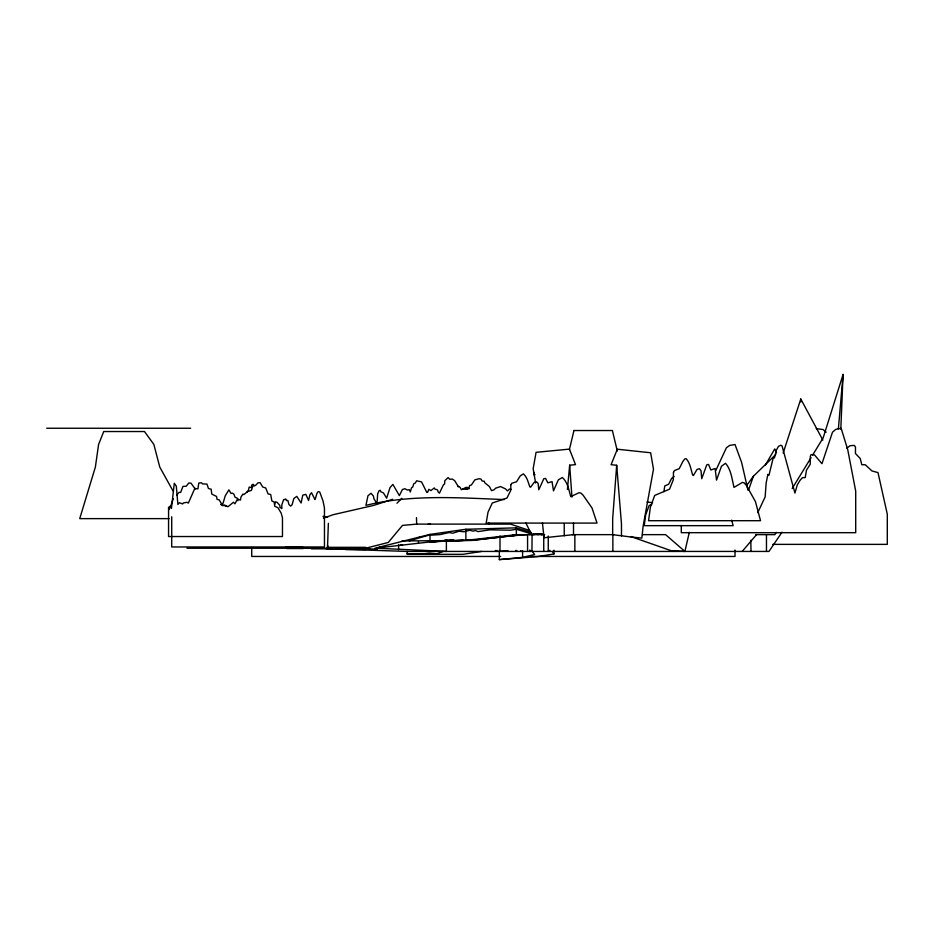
<?xml version="1.0" encoding="UTF-8"?>
<svg xmlns="http://www.w3.org/2000/svg" width="934" height="934" viewBox="0 0 934 934"><rect width="100%" height="100%" fill="white"/><g stroke="black" fill="none" stroke-linecap="round" stroke-linejoin="round"><path stroke-width="1.4" d="M663.934 491.646L664.786 485.855L668.592 484.337L671.628 478.383L674.091 476.457M840.81 429.103L843.087 374.394L823.181 437.824L812.603 455.138M616.685 465.284L612.669 518.744L612.669 534.657L629.283 536.793L641.845 538.112L643.129 526.169L653.485 469.195L650.648 452.768L617.327 449.219L611.093 464.677L616.685 465.284L621.472 523.881L621.472 535.953M838.393 428.799L843.087 374.394M567.417 489.451L569.67 465.179L575.507 464.63L569.436 449.114L536.069 452.325L533.162 468.716L535.591 482.983M274.666 504.477L275.483 501.768L277.176 502.41L279.838 505.411L280.002 507.547L281.636 507.956L281.601 508.691L281.951 504.407L283.679 499.538C285.22 500.029 285.874 497.46 286.353 500.542L287.847 500.449L288.921 504.465L290.637 506.123L292.085 504.757L293.848 498.534L296.79 496.374L301.122 502.982L302.779 495.148L305.815 494.355L308.594 500.496L309.901 494.716L311.524 492.732L314.956 499.515C316.357 497.227 316.754 489.498 319.732 492.02L323.047 501.056L324.46 508.038L324.46 546.962L171.716 546.962L171.716 516.771M630.835 536.56L673.274 551.434L672.83 550.733L684.891 551.434L689.327 532.322M569.378 449.628L573.955 430.527M783.147 453.06L800.788 399.028L822.842 440.077M748.811 489.288L753.434 476.2L775.734 454.554M246.845 492.37L248.467 490.163L249.144 487.139L251.316 487.606L251.655 485.213L253.009 484.256L254.363 485.657L255.531 485.435L257.936 482.866L260.049 482.609L262.688 486.976L265.735 488.003L268.105 493.946L270.697 494.46L271.876 500.963L274.187 502.013L274.713 506.205L277.97 507.769L281.146 513.046L282.465 517.821L282.465 536.536L168.564 536.536L168.564 507.407L170.222 507.699L173.304 498.628M715.841 470.421L726.407 447.771L729.699 445.401L735.046 444.537L741.619 462.435L748.006 490.233M757.754 512.626L765.144 496.911L766.149 483.065L767.853 474.414L768.67 475.394L769.056 474.892L773.083 458.396L774.484 457.788L776.446 450.001L778.489 446.347L780.929 445.203L782.062 445.938L794.927 493.082L797.239 485.026L799.971 480.415L802.469 477.659L805.248 477.578L806.462 470.187L810.245 464.256L810.315 456.317L811.121 454.554L814.495 454.905L821.955 463.708L832.509 432.173L835.813 429.348L841.149 428.309L847.733 449.674L855.707 491.156L855.707 532.684L681.295 532.684L681.295 525.515M765.39 465.062L774.741 448.915L776.528 452.85M776.224 532.38L774.916 534.645L755.676 534.645M792.184 488.517L811.086 457.613M782.05 532.158L768.962 551.434L406.967 551.434M746.815 485.306L753.434 476.2M176.748 495.067L179.024 492.393L180.647 492.393L182.982 486.381L186.24 486.229L188.785 482.971L190.968 483.147L195.264 489.066M742.18 551.434L756.517 534.645M220.879 504.523L223.051 503.263L225.269 495.756L228.877 489.883L231.06 493.456L232.391 493.117L233.944 494.226L235.053 497.25L237.516 498.289L237.878 500.729M396.962 503.239L401.807 498.312M409.22 540.833L427.97 535.404L440.124 534.575L449.172 532.532L452.698 533.209L459.003 531.259L463.929 531.773L469.814 530.255L473.059 531.142L475.359 530.489L478.045 531.586L489.883 529.823L510.583 530.208L516.339 529.286L534.271 534.645M846.904 448.168L850.057 445.705L854.33 445.413L855.486 447.071L855.451 453.539L860.249 458.512L861.778 464.7L865.304 464.77L871.936 470.934L877.995 472.592L887.3 514.237L887.3 544.37L772.768 544.37M462.645 489.346L466.043 487.326L468.284 488.716M464.805 488.669L467.07 487.326L469.312 488.716M651.745 504.477L649.13 505.586L645.709 514.809L644.238 525.667L733.143 525.655L731.672 520.145M435.478 554.329L443.171 551.434M407.142 553.78L423.721 553.885L429.208 553.08L436.937 553.78M323.514 518.16L333.123 514.704L373.787 505.376L392.619 499.281M254.317 485.692L252.799 486.205L251.456 490.338L247.463 491.669L243.809 494.623L242.98 494.028L241.077 496.783L240.388 500.11L237.481 499.083L234.948 503.811L233.43 502.223L228.048 506.718L222.327 504.99L219.093 499.842L217.073 499.375L216.548 496.444L211.749 494.063L211.189 489.253L208.434 488.447L206.963 484.104L202.316 483.835L201.592 482.773L198.779 483.065L197.915 488.879L194.786 488.459L188.341 503.099L186.963 502.305L183.554 502.901L182.539 503.963L179.468 502.714L177.892 504.43L176.304 486.159L174.296 483.298L171.436 508.423C170.992 504.197 169.381 505.948 169.054 509.555L168.564 507.407M380.827 547.009L376.717 548.235L446.382 551.434L446.382 539.945M378.317 548.001L382.368 546.787M186.975 548.235L365.614 548.235L388.264 542.467L402.461 525.41L416.681 524.114L510.513 524.114L529.718 530.524M435.454 541.3L374.884 548.235L430.014 534.388L465.868 529.274L516.339 527.85L531.411 532.52M499.328 550.395L499.328 559.606L522.596 557.376L534.622 554.504L532.287 551.434M553.92 550.196L553.92 553.99L537.4 556.617L499.328 559.606M481.582 551.434L462.879 554.329L407.142 554.329L407.142 551.434L325.989 548.725M430.422 524.114L428.251 524.114M507.909 550.616L499.328 551.305M542.421 522.935L544.055 537.75L573.511 534.657L573.511 523.087M471.331 540.389L514.447 535.439M472.242 540.389L522.304 534.645M544.662 534.645L516.339 534.645L465.868 540.389L465.868 529.274M519.094 534.89L521.417 534.645M512.824 534.948L515.685 534.738M496.76 536.84L501.021 536.536M505.282 536.233L527.57 534.645L527.57 551.434M439.727 541.206L429.768 541.86L463.089 540.389M444 540.926L453.971 540.272L444.175 540.914M431.485 541.697L438.536 541.265M431.777 541.662L464.291 540.389M444.374 540.517L451.309 540.307M444.724 540.389L447.619 540.319M402.694 540.961L472.394 540.389M311.816 548.258L286.96 548.235M444.129 540.576L471.191 540.389M46.7 428.251L190.641 428.251M573.873 430.527L612.389 430.527L617.304 450.994M535.054 474.741L533.921 474.741L533.921 472.382M457.648 486.497L458.757 486.497M169.101 518.627L79.729 518.627L95.373 467.07L98.595 444.432L103.732 431.531L144.478 431.531L153.865 444.432L159.772 467.07L173.023 490.957M572.367 534.645L613.626 534.645M642.51 534.645L665.592 534.645L684.891 551.434M419.436 536.898L420.849 536.898M401.807 541.148L403.219 541.148M400.616 545.281L402.542 545.281M400.488 545.293L402.414 545.293M285.641 547.324L303.001 547.324M381.224 547.686L383.15 547.686M377.546 548.141L378.807 548.141M286.726 548.527L303.468 548.527M332.434 548.433L352.562 548.433M311.314 548.83L331.698 548.83M351.616 549.134L369.841 549.134M345.568 549.472L365.836 549.472M500.647 556.454L251.725 556.454L251.725 547.464M531.224 556.454L735.023 556.454L735.023 550.033M331.255 548.246L334.547 548.27M333.566 548.737L377.254 549.414L328.021 548.725M504.185 499.573C458.197 497.752 411.018 494.319 365.941 505.341L367.984 495.721L370.996 493.292L373.39 496.012L373.962 498.838L376.32 502.632L377.161 501.301L377.686 493.736L379.146 490.63L380.173 490.327L380.874 491.774L383.442 492.918L386.629 498.172L390.027 487.583L392.899 484.407L399.355 495.615L402.414 489.509L404.842 488.716L407.387 490.035L409.361 489.696L410.259 491.961L411.59 487.688C414.171 487.314 412.244 483.1 415.303 483.065L416.587 480.788L421.526 481.874L426.826 492.416L427.644 492.276L428.869 489.334L430.948 490.583L434.287 487.91C434.917 491.015 437.777 487.676 438.081 491.856L439.435 493.164L443.428 484.839L444.596 483.999L444.817 480.73L448.087 477.566L449.733 479.305L452.336 479.049L454.741 480.741L458.244 486.497L460.03 487.244L461.326 489.72L463.533 488.587L467.759 489.159M816.258 428.659L823.041 429.523L826.17 432.185M646.982 501.978L652.621 502.69M323.012 516.292L327.682 517.167M511.295 489.358L509.555 488.949L507.512 490.91L505.422 488.844L500.542 486.567L495.405 488.26L494.308 489.708L491.541 490.677L489.439 486.556L484.688 482.703L484.326 481.279L482.061 480.952L481.045 479.107L479.084 478.71L474.834 479.878L471.46 484.921L469.627 485.587L468.973 487.887L465.529 489.264L465.015 488.704M535.521 533.793L538.253 534.645M539.315 533.723L542.047 534.645M226.764 506.076L224.58 505.084L222.677 505.668L221.054 504.523M323.468 517.144L324.296 517.751M552.426 551.434L553.92 553.99M525.889 522.982L531.551 534.645M328.359 523.355L327.495 548.235L327.495 547.324L365.614 547.324L365.614 548.235M569.67 465.179L571.947 497.028M800.788 399.028L800.94 401.912M416.471 517.599L416.681 524.114M488.692 522.538L488.727 524.114M750.819 540.237L750.994 551.434M766.464 534.645L766.464 551.434M612.856 534.645L612.856 551.434M574.854 534.645L574.854 551.434M564.229 523.729L564.229 535.789M549.764 550.231L549.694 551.434M548.258 536.046L548.258 551.434M543.74 534.645L543.74 551.434M542.35 534.645L542.35 533.944L533.477 533.944L533.477 534.645M541.37 533.664L541.37 534.645M532.088 534.645L531.936 551.434M530.103 533.664L530.103 534.645M529.987 550.231L529.987 551.434M529.788 550.231L529.788 551.434M529.45 533.664L529.45 534.645M522.596 550.651L522.596 557.376M520.88 550.523L520.88 551.434M516.724 550.43L516.724 551.434M516.339 527.85L516.339 534.645M515.708 550.43L515.708 551.434M500.005 536.046L500.005 551.434M496.958 550.43L496.958 551.434M495.429 550.43L495.429 551.434M430.014 534.388L430.014 540.389M418.467 541.755L418.467 543.074M398.631 544.37L398.631 549.752M327.624 545.374L327.624 548.235M673.472 472.37L673.332 479.702L669.55 489.171L654.722 495.417L650.414 507.045L648.558 520.717L760.533 520.693L755.454 501.64L746.464 485.552L744.141 482.843L742.378 482.434L733.996 487.385C732.011 479.259 731.159 469.65 725.508 463.287L721.457 466.241L716.553 480.123L715.094 468.529L710.832 470L708.579 464.455L706.781 464.793L701.726 478.71L701.025 470.748L699.403 468.705L697.009 469.475L693.425 475.499L692.654 475.056C690.903 469.498 690.238 463.159 686.163 458.722L684.984 458.816L683.058 461.162L679.228 468.658L674.441 470.573L673.472 472.37M510.84 484.711L510.7 490.537L506.952 498.055L492.276 503.017L488.003 512.241L486.17 523.098L597.024 523.087L592.004 507.956L583.096 495.183L580.796 493.024L579.057 492.708L570.756 496.631C568.841 490.093 567.65 482.107 562.35 477.507L558.334 479.854L553.488 490.864L552.052 481.664L547.826 482.831L545.584 478.43L543.81 478.698L538.801 489.743L538.124 483.427L536.513 481.804L534.143 482.411L530.594 487.198L529.823 486.847C528.119 482.364 527.22 477.111 523.402 473.888L520.331 475.815L516.537 481.769L511.797 483.287L510.84 484.711"/></g></svg>
